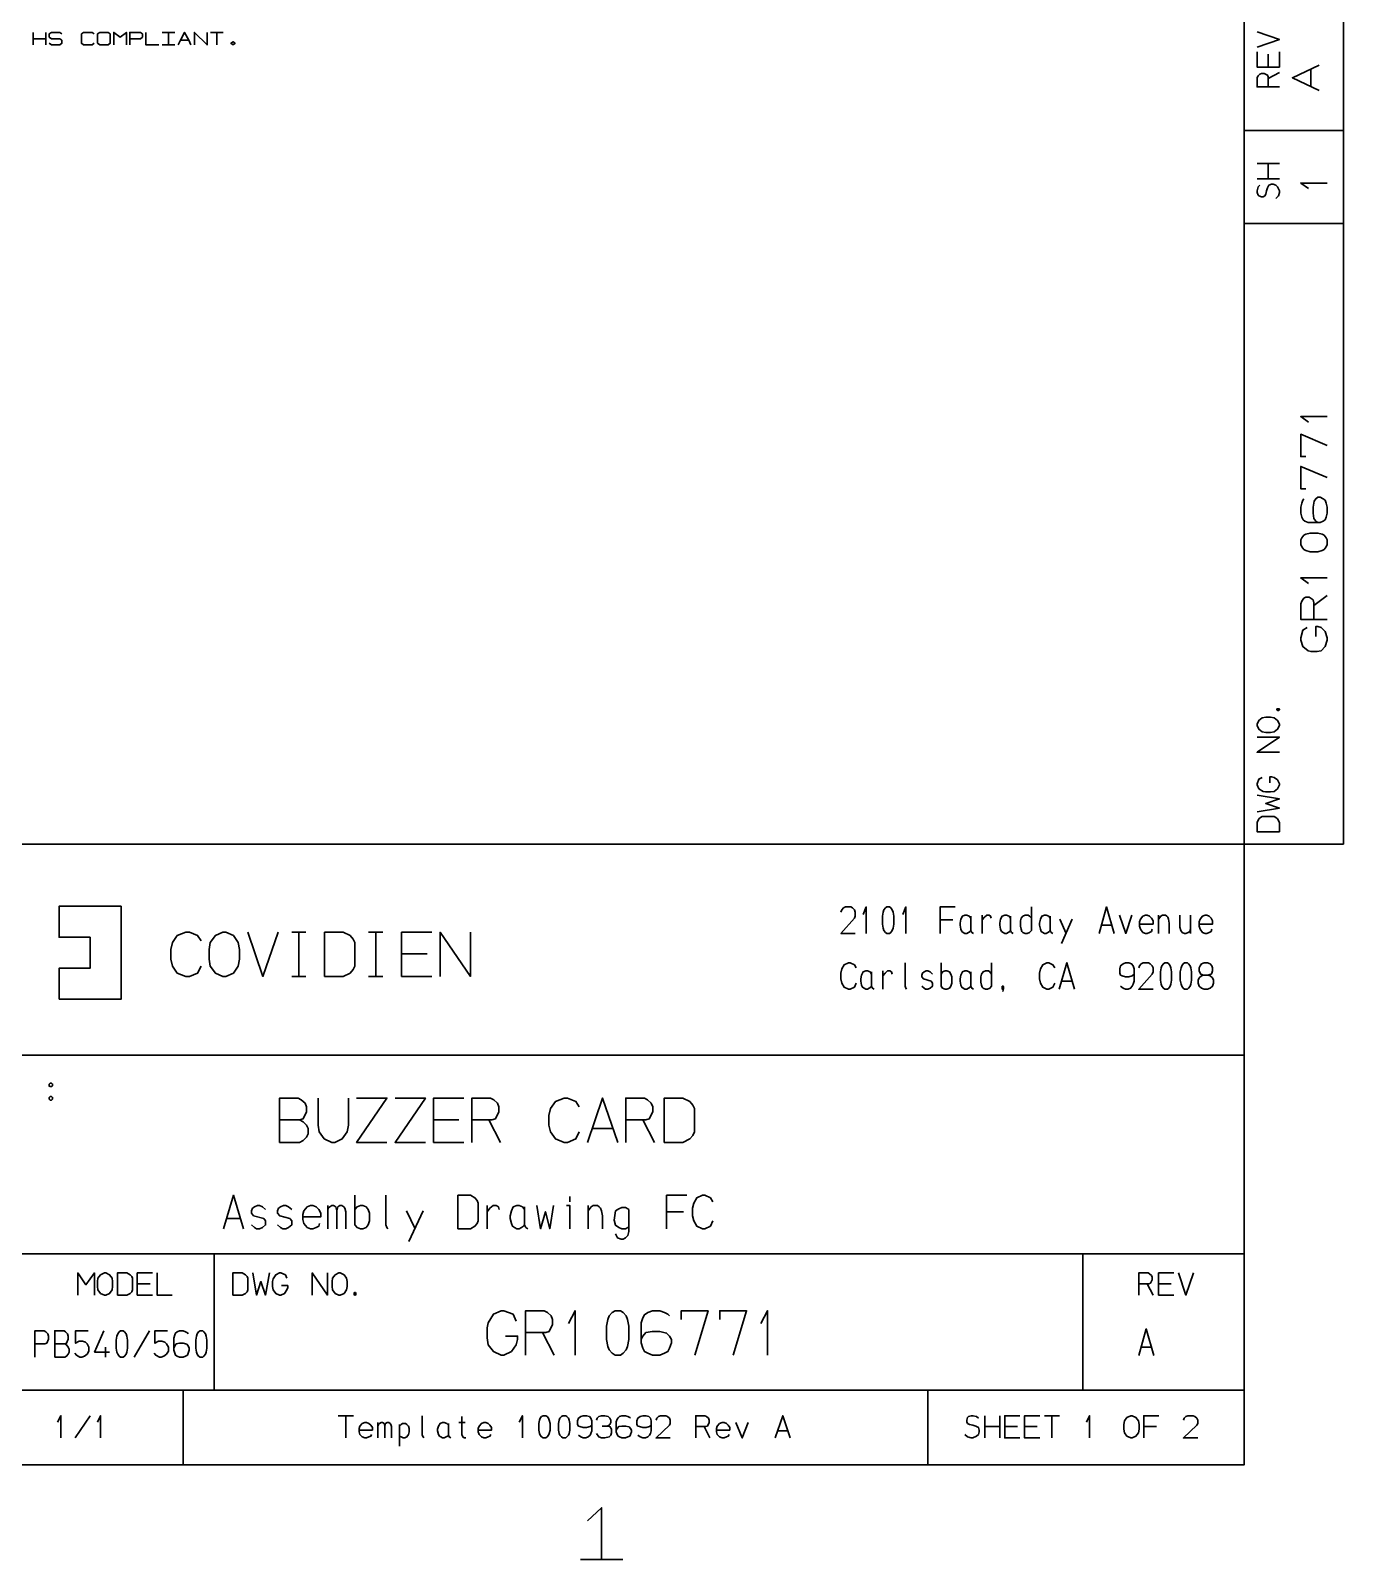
# Model space of a CAD drawing. Header units: millimetres. Extents: x 0 to 1189, y 35 to 806.
# Drawn here: x 893.5 to 1184.4, y 40.7 to 379.4 of the extents above; entities that cross this region are included whole.
import ezdxf

# ---------------------------------------------------------------- set-up
doc = ezdxf.new("R2010")
doc.units = ezdxf.units.MM
doc.layers.add('Pen 1', color=7, linetype='Continuous')

msp = doc.modelspace()

# ---------------------------------------------------------------- linework, layer by layer
at = {"layer": 'Pen 1', "color": 7, "lineweight": 30}
for p, q in [((894.03, 376.2), (894.03, 378.95)), ((894.03, 377.58), (896.85, 377.58)), ((896.85, 378.95), (896.85, 376.2)), ((922.62, 378.95), (925.45, 378.95)), ((922.62, 376.2), (925.45, 376.2)), ((924.03, 378.95), (924.03, 376.2)), ((928.55, 377.25), (926.67, 377.25)), ((933.35, 378.95), (936.17, 378.95)), ((934.78, 378.95), (934.78, 376.2)), ((1167.75, 371.3), (1167.75, 374.12)), ((1167.75, 368.77), (1170.25, 370.08)), ((1177.2, 366.95), (1177.2, 370.9)), ((1165.32, 349.92), (1170.25, 349.92)), ((1167.75, 346.55), (1167.75, 349.92)), ((1170.25, 346.55), (1165.32, 346.55)), ((1177.9, 252.02), (1180.88, 254.2)), ((1104.38, 183.4), (1104.38, 179.35)), ((1143.47, 183.4), (1143.47, 179.35)), ((1150.55, 183.4), (1150.55, 179.35)), ((951.35, 179.62), (954.47, 179.62)), ((952.95, 169.82), (952.95, 179.62)), ((968.4, 179.62), (971.53, 179.62)), ((970, 169.82), (970, 179.62)), ((1095.07, 182.32), (1097.9, 182.32)), ((1121.6, 182.48), (1123, 179.35)), ((1124.35, 182.48), (1121.97, 177.12)), ((1130.78, 181.18), (1133.15, 181.18)), ((975.7, 174.8), (981.35, 174.8)), ((951.35, 169.82), (954.47, 169.82)), ((968.4, 169.82), (971.53, 169.82)), ((1082.38, 171.02), (1082.38, 166.98)), ((1121.97, 168.8), (1124.35, 168.8)), ((865.42, 152.38), (1162.45, 152.38)), ((982.78, 138.02), (988.42, 138.02)), ((995.05, 138.02), (997.65, 133.05)), ((1017.88, 136.1), (1022.6, 136.1)), ((1029.15, 138.02), (1031.75, 133.05)), ((959.33, 119.03), (959.33, 113.9)), ((994.65, 119.03), (994.65, 113.9)), ((1013, 121.07), (1013, 119.9)), ((1017.08, 119.03), (1017.08, 113.9)), ((936.88, 116.22), (940.05, 116.22)), ((976.8, 117.88), (978.7, 113.9)), ((980.47, 117.88), (977.33, 111.1)), ((1034.43, 117.68), (1038.18, 117.68)), ((865.42, 108.38), (1162.45, 108.38)), ((934.17, 108.38), (934.17, 78.12)), ((1126.7, 108.38), (1126.7, 78.12)), ((917.12, 101.7), (919.95, 101.7)), ((1140.95, 101.7), (1142.25, 99.22)), ((1143.47, 101.7), (1146.3, 101.7)), ((916.45, 85.43), (919.8, 91.3)), ((1006.95, 90.9), (1009.55, 85.93)), ((910.05, 87.7), (910.05, 85.43)), ((1139.57, 87.68), (1141.95, 87.68)), ((865.42, 78.12), (1162.45, 78.12)), ((927.3, 78.12), (927.3, 61.62)), ((1092.32, 78.12), (1092.32, 61.62)), ((903.38, 67.57), (906.72, 72.5)), ((961.67, 72.5), (965.05, 72.5)), ((963.35, 67.57), (963.35, 72.5)), ((1104.97, 67.57), (1104.97, 72.5)), ((1108.32, 72.5), (1108.32, 67.57)), ((1118.18, 72.5), (1121.55, 72.5)), ((1119.85, 67.57), (1119.85, 72.5)), ((970.47, 70.95), (970.47, 67.57)), ((975.22, 70.57), (975.22, 65.75)), ((988.42, 70.95), (989.78, 70.95)), ((1042.78, 70.07), (1044.05, 67.57)), ((1059, 69.12), (1061.35, 69.12)), ((1104.97, 70.07), (1108.32, 70.07)), ((1109.38, 70.07), (1112.2, 70.07)), ((1113.78, 70.07), (1116.6, 70.07)), ((1140.18, 70.07), (1143, 70.07)), ((1015.33, 40.65), (1024.75, 40.65))]:
    msp.add_line(p, q, dxfattribs=at)
for points in [[(26.55, 776.72), (1162.45, 776.72), (1162.45, 61.62), (26.55, 61.62), (26.55, 776.72)], [(1162.45, 199.12), (1184.45, 199.12), (1184.45, 390.27), (1162.45, 390.27), (1162.45, 199.12)], [(897.6, 376.55), (898.08, 376.2), (899.95, 376.2), (900.42, 376.55), (900.42, 377.25), (899.95, 377.58), (898.08, 377.58), (897.6, 377.92), (897.6, 378.62), (898.08, 378.95), (899.95, 378.95), (900.42, 378.62)], [(907.58, 376.55), (907.1, 376.2), (905.22, 376.2), (904.75, 376.55), (904.75, 378.62), (905.22, 378.95), (907.1, 378.95), (907.58, 378.62)], [(908.33, 376.55), (908.8, 376.2), (910.67, 376.2), (911.15, 376.55), (911.15, 378.62), (910.67, 378.95), (908.8, 378.95), (908.33, 378.62), (908.33, 376.55)], [(911.9, 376.2), (911.9, 378.95), (913.3, 377.92), (914.72, 378.95), (914.72, 376.2)], [(915.47, 376.2), (915.47, 378.95), (917.83, 378.95), (918.3, 378.62), (918.3, 377.92), (917.83, 377.58), (915.47, 377.58)], [(919.05, 378.95), (919.05, 376.2), (921.88, 376.2)], [(926.2, 376.2), (926.67, 377.25), (927.6, 378.95), (928.55, 377.25), (929.03, 376.2)], [(929.78, 376.2), (929.78, 378.95), (932.6, 376.2), (932.6, 378.95)], [(938.35, 376.2), (937.88, 376.55), (938.35, 376.9), (938.8, 376.55), (938.35, 376.2)], [(1165.32, 375.7), (1170.25, 377.4), (1165.32, 379.08)], [(1165.32, 374.67), (1165.32, 371.3), (1170.25, 371.3), (1170.25, 374.67)], [(1170.25, 366.9), (1165.32, 366.9), (1165.32, 368.98), (1165.53, 369.33), (1165.9, 369.73), (1166.3, 369.9), (1166.88, 369.9), (1167.62, 369.5), (1167.75, 369.12), (1167.75, 366.9)], [(1179.05, 366.12), (1173.15, 368.92), (1179.05, 371.73)], [(1162.45, 357.27), (1184.45, 357.27), (1162.45, 357.27)], [(1176.68, 344.35), (1175, 345.58), (1180.88, 345.58)], [(1165.9, 345.12), (1165.53, 344.73), (1165.32, 343.9), (1165.32, 343.52), (1165.53, 342.92), (1165.72, 342.73), (1166.3, 342.52), (1166.68, 342.52), (1167.05, 342.73), (1167.25, 343.15), (1167.43, 343.9), (1167.62, 344.52), (1167.95, 345.12), (1168.53, 345.33), (1168.9, 345.33), (1169.47, 345.12), (1169.85, 344.73), (1170.25, 343.9), (1170.25, 343.52), (1170.05, 342.73), (1169.47, 342.15)], [(1162.45, 336.65), (1184.45, 336.65), (1162.45, 336.65)], [(1176.68, 292.65), (1175, 293.85), (1180.88, 293.85)], [(1176.12, 285), (1175, 285), (1175, 289.95), (1180.88, 287.48)], [(1176.12, 277.85), (1175, 277.85), (1175, 282.8), (1180.88, 280.33)], [(1175.68, 275.65), (1175.45, 275.33), (1175.22, 274.7), (1175, 273.8), (1175, 272.48), (1175.22, 271.58), (1175.53, 271), (1175.9, 270.7), (1176.6, 270.38), (1179.28, 270.38), (1179.95, 270.7), (1180.43, 271), (1180.65, 271.58), (1180.88, 272.48), (1180.88, 273.8), (1180.65, 274.7), (1180.43, 275.33), (1179.95, 275.65), (1179.28, 275.98), (1178.8, 275.98), (1178.35, 275.65), (1177.97, 275.08), (1177.75, 273.8), (1177.75, 272.48), (1177.9, 271.25), (1178.35, 270.7), (1178.8, 270.38)], [(1177.05, 263.92), (1178.8, 263.92), (1179.72, 264.17), (1180.18, 264.42), (1180.65, 265), (1180.88, 265.5), (1180.88, 266.52), (1180.65, 266.98), (1180.18, 267.55), (1179.72, 267.8), (1178.8, 268.05), (1177.05, 268.05), (1176.12, 267.8), (1175.68, 267.55), (1175.22, 266.98), (1175, 266.52), (1175, 265.5), (1175.22, 265), (1175.68, 264.42), (1176.12, 264.17), (1177.05, 263.92)], [(1176.68, 256.9), (1175, 258.1), (1180.88, 258.1)], [(1180.88, 248.93), (1175, 248.93), (1175, 252.35), (1175.22, 252.93), (1175.68, 253.62), (1176.12, 253.88), (1176.82, 253.88), (1177.75, 253.25), (1177.9, 252.6), (1177.9, 248.93)], [(1176.38, 247.12), (1175.45, 246.55), (1175, 244.82), (1175, 244.3), (1175.45, 242.9), (1176.6, 241.95), (1177.28, 241.77), (1178.57, 241.77), (1179.5, 241.95), (1180.43, 242.9), (1180.88, 244.3), (1180.88, 244.82), (1180.43, 246.23), (1179.5, 247.12), (1178.8, 247.38), (1178.35, 247.38), (1178.35, 245.15)], [(1165.32, 225.73), (1165.32, 225.43), (1165.72, 224.57), (1166.47, 224), (1167.25, 223.88), (1168.32, 223.88), (1169.1, 224), (1169.85, 224.57), (1170.25, 225.43), (1170.25, 225.73), (1169.85, 226.55), (1169.1, 227.1), (1168.32, 227.25), (1167.25, 227.25), (1166.47, 227.1), (1165.72, 226.55), (1165.32, 225.73)], [(1170.1, 229.12), (1170.25, 229.05), (1170.25, 228.85), (1170.1, 228.77), (1169.8, 228.77), (1169.68, 228.85), (1169.68, 229.05), (1169.8, 229.12), (1170.1, 229.12)], [(1170.25, 219.48), (1165.32, 219.48), (1170.25, 222.85), (1165.32, 222.85)], [(1166.47, 213.9), (1165.72, 213.55), (1165.32, 212.52), (1165.32, 212.23), (1165.72, 211.38), (1166.68, 210.8), (1167.25, 210.68), (1168.32, 210.68), (1169.1, 210.8), (1169.85, 211.38), (1170.25, 212.23), (1170.25, 212.52), (1169.85, 213.35), (1169.1, 213.9), (1168.53, 214.05), (1168.15, 214.05), (1168.15, 212.7)], [(1165.32, 206.27), (1170.25, 207.12), (1167.25, 208.12), (1170.25, 209.15), (1165.32, 210)], [(1170.25, 201.88), (1165.32, 201.88), (1165.32, 203.95), (1165.72, 204.7), (1166.1, 205.05), (1166.47, 205.25), (1169.1, 205.25), (1169.47, 205.05), (1169.85, 204.7), (1170.25, 203.95), (1170.25, 201.88)], [(1162.45, 199.12), (502.35, 199.12), (502.35, 61.62), (1162.45, 61.62), (1162.45, 199.12)], [(899.8, 164.75), (899.8, 171.62), (906.67, 171.62), (906.67, 178.5), (899.8, 178.5), (899.8, 185.38), (913.55, 185.38), (913.55, 164.75), (899.8, 164.75)], [(1073.07, 184.07), (1073.25, 184.55), (1073.65, 185), (1074.07, 185.23), (1075.25, 185.23), (1075.62, 185), (1076.05, 184.55), (1076.25, 184.07), (1076.25, 183.18), (1076.05, 182.7), (1073.07, 179.35), (1076.25, 179.35)], [(1077.97, 183.55), (1078.7, 185.23), (1078.7, 179.35)], [(1082.3, 183.18), (1082.3, 181.4), (1082.45, 180.5), (1082.6, 180.02), (1082.95, 179.57), (1083.25, 179.35), (1083.85, 179.35), (1084.12, 179.57), (1084.47, 180.02), (1084.62, 180.5), (1084.78, 181.4), (1084.78, 183.18), (1084.62, 184.07), (1084.47, 184.55), (1084.12, 185), (1083.85, 185.23), (1083.25, 185.23), (1082.95, 185), (1082.6, 184.55), (1082.45, 184.07), (1082.3, 183.18)], [(1086.78, 183.55), (1087.5, 185.23), (1087.5, 179.35)], [(1098.43, 185.23), (1095.07, 185.23), (1095.07, 179.35)], [(1101.88, 182.7), (1101.53, 183.18), (1100.97, 183.4), (1100.57, 183.4), (1100, 183.18), (1099.68, 182.48), (1099.47, 181.65), (1099.47, 181.18), (1099.68, 180.27), (1099.85, 179.8), (1100.2, 179.57), (1100.57, 179.35), (1100.97, 179.35), (1101.35, 179.57), (1101.7, 179.8), (1101.88, 180.02)], [(1101.88, 183.18), (1101.88, 180.02), (1102.07, 179.57), (1102.45, 179.35)], [(1104.38, 182.32), (1104.88, 182.93), (1105.4, 183.4), (1105.9, 183.4), (1106.25, 183.18), (1106.4, 182.7)], [(1110.68, 182.7), (1110.35, 183.18), (1109.78, 183.4), (1109.38, 183.4), (1108.8, 183.18), (1108.47, 182.48), (1108.28, 181.65), (1108.28, 181.18), (1108.47, 180.27), (1108.65, 179.8), (1109, 179.57), (1109.38, 179.35), (1109.78, 179.35), (1110.15, 179.57), (1110.5, 179.8), (1110.68, 180.02)], [(1110.68, 183.18), (1110.68, 180.02), (1110.88, 179.57), (1111.25, 179.35)], [(1115.28, 182.7), (1114.9, 183.18), (1114.55, 183.4), (1113.93, 183.4), (1113.4, 183.18), (1113.05, 182.7), (1112.88, 182.1), (1112.88, 180.95), (1113.05, 180.27), (1113.2, 179.8), (1113.4, 179.57), (1113.93, 179.35), (1114.35, 179.35), (1114.9, 179.57), (1115.28, 180.02), (1115.28, 185.23)], [(1119.47, 182.7), (1119.15, 183.18), (1118.57, 183.4), (1118.18, 183.4), (1117.6, 183.18), (1117.28, 182.48), (1117.07, 181.65), (1117.07, 181.18), (1117.28, 180.27), (1117.45, 179.8), (1117.8, 179.57), (1118.18, 179.35), (1118.57, 179.35), (1118.95, 179.57), (1119.3, 179.8), (1119.47, 180.02)], [(1119.47, 183.18), (1119.47, 180.02), (1119.68, 179.57), (1120.05, 179.35)], [(1130.28, 179.35), (1131.95, 185.23), (1133.65, 179.35)], [(1134.8, 183.4), (1136.2, 179.35), (1137.55, 183.4)], [(1139.28, 181.4), (1142.25, 181.4), (1142.25, 182.1), (1141.9, 182.7), (1141.47, 183.18), (1140.95, 183.4), (1140.57, 183.4), (1140, 183.18), (1139.45, 182.48), (1139.28, 181.88), (1139.28, 180.95), (1139.45, 180.27), (1140, 179.57), (1140.57, 179.35), (1140.95, 179.35), (1141.47, 179.57), (1141.9, 179.8), (1142.05, 180.27)], [(1143.47, 182.48), (1143.97, 183.18), (1144.32, 183.4), (1145, 183.4), (1145.32, 183.18), (1145.5, 182.93), (1145.65, 182.48), (1145.85, 181.65), (1145.85, 179.35)], [(1148.22, 183.4), (1148.22, 180.73), (1148.38, 180.02), (1148.72, 179.57), (1149.22, 179.35), (1149.55, 179.35), (1150.05, 179.57), (1150.4, 179.8), (1150.55, 180.27)], [(1152.47, 181.4), (1155.45, 181.4), (1155.45, 182.1), (1155.1, 182.7), (1154.7, 183.18), (1154.15, 183.4), (1153.78, 183.4), (1153.2, 183.18), (1152.68, 182.48), (1152.47, 181.88), (1152.47, 180.95), (1152.68, 180.27), (1153.2, 179.57), (1153.78, 179.35), (1154.15, 179.35), (1154.7, 179.57), (1155.1, 179.8), (1155.25, 180.27)], [(931.28, 177.73), (930.5, 178.85), (928.67, 179.62), (927.9, 179.62), (926, 178.85), (924.92, 177.32), (924.55, 175.8), (924.55, 173.65), (924.92, 172.12), (926, 170.57), (927.9, 169.82), (928.67, 169.82), (930.5, 170.57), (931.28, 172.12)], [(936.75, 179.62), (936.12, 179.62), (934.45, 178.85), (933.3, 177.32), (933.08, 175.8), (933.08, 173.65), (933.3, 172.12), (934.45, 170.57), (936.12, 169.82), (936.75, 169.82), (938.42, 170.57), (939.5, 172.12), (939.8, 173.65), (939.8, 175.8), (939.5, 177.32), (938.42, 178.85), (936.75, 179.62)], [(941.6, 179.62), (944.97, 169.82), (948.33, 179.62)], [(958.65, 169.82), (958.65, 179.62), (962.78, 179.62), (964.3, 178.85), (965, 178.1), (965.38, 177.32), (965.38, 172.12), (965, 171.35), (964.3, 170.57), (962.78, 169.82), (958.65, 169.82)], [(982.42, 179.62), (975.7, 179.62), (975.7, 169.82), (982.42, 169.82)], [(984.22, 169.82), (984.22, 179.62), (990.95, 169.82), (990.95, 179.62)], [(1076.43, 171.7), (1076.05, 172.4), (1075.12, 172.85), (1074.75, 172.85), (1073.8, 172.4), (1073.25, 171.48), (1073.07, 170.55), (1073.07, 169.25), (1073.25, 168.35), (1073.8, 167.43), (1074.75, 166.98), (1075.12, 166.98), (1076.05, 167.43), (1076.43, 168.35)], [(1087.28, 172.85), (1087.28, 167.65), (1087.45, 167.2), (1087.6, 166.98)], [(1095.28, 172.85), (1095.28, 167.65), (1095.6, 167.2), (1096.18, 166.98), (1096.57, 166.98), (1097.12, 167.2), (1097.47, 167.65), (1097.68, 168.35), (1097.68, 169.73), (1097.47, 170.32), (1097.12, 170.8), (1096.57, 171.02), (1096.18, 171.02), (1095.6, 170.8), (1095.28, 170.32)], [(1106.47, 170.32), (1106.1, 170.8), (1105.75, 171.02), (1105.12, 171.02), (1104.6, 170.8), (1104.25, 170.32), (1104.07, 169.73), (1104.07, 168.57), (1104.25, 167.88), (1104.4, 167.43), (1104.6, 167.2), (1105.12, 166.98), (1105.55, 166.98), (1106.1, 167.2), (1106.47, 167.65), (1106.47, 172.85)], [(1120.45, 171.7), (1120.05, 172.4), (1119.15, 172.85), (1118.75, 172.85), (1117.8, 172.4), (1117.28, 171.48), (1117.07, 170.55), (1117.07, 169.25), (1117.28, 168.35), (1117.8, 167.43), (1118.75, 166.98), (1119.15, 166.98), (1120.05, 167.43), (1120.45, 168.35)], [(1121.47, 166.98), (1123.15, 172.85), (1124.85, 166.98)], [(1138.05, 170.32), (1137.65, 169.95), (1136.9, 169.73), (1136.18, 169.73), (1135.4, 169.95), (1135.05, 170.1), (1134.88, 170.55), (1134.88, 171.48), (1135.05, 172.18), (1135.6, 172.62), (1136.18, 172.85), (1136.9, 172.85), (1137.5, 172.62), (1137.85, 172.18), (1138.05, 171.48), (1138.05, 168.8), (1137.85, 168.12), (1137.65, 167.65), (1137.28, 167.2), (1136.75, 166.98), (1136.18, 166.98), (1135.6, 167.2), (1135.05, 167.65)], [(1139.07, 171.7), (1139.28, 172.18), (1139.65, 172.62), (1140.07, 172.85), (1141.25, 172.85), (1141.65, 172.62), (1142.05, 172.18), (1142.25, 171.7), (1142.25, 170.8), (1142.05, 170.32), (1139.07, 166.98), (1142.25, 166.98)], [(1143.9, 170.8), (1143.9, 169.02), (1144.05, 168.12), (1144.2, 167.65), (1144.55, 167.2), (1144.85, 166.98), (1145.47, 166.98), (1145.72, 167.2), (1146.07, 167.65), (1146.22, 168.12), (1146.38, 169.02), (1146.38, 170.8), (1146.22, 171.7), (1146.07, 172.18), (1145.72, 172.62), (1145.47, 172.85), (1144.85, 172.85), (1144.55, 172.62), (1144.2, 172.18), (1144.05, 171.7), (1143.9, 170.8)], [(1148.3, 170.8), (1148.3, 169.02), (1148.45, 168.12), (1148.6, 167.65), (1148.95, 167.2), (1149.25, 166.98), (1149.88, 166.98), (1150.12, 167.2), (1150.47, 167.65), (1150.62, 168.12), (1150.78, 169.02), (1150.78, 170.8), (1150.62, 171.7), (1150.47, 172.18), (1150.12, 172.62), (1149.88, 172.85), (1149.25, 172.85), (1148.95, 172.62), (1148.6, 172.18), (1148.45, 171.7), (1148.3, 170.8)], [(1154.35, 170.1), (1155.1, 170.32), (1155.25, 170.55), (1155.45, 171.02), (1155.45, 171.7), (1155.25, 172.18), (1154.88, 172.62), (1154.35, 172.85), (1153.55, 172.85), (1153, 172.62), (1152.68, 172.18), (1152.47, 171.7), (1152.47, 171.02), (1152.68, 170.55), (1152.82, 170.32), (1153.4, 170.1), (1154.5, 170.1), (1154.88, 169.95), (1155.45, 169.5), (1155.65, 169.02), (1155.65, 168.35), (1155.45, 167.65), (1154.88, 167.2), (1154.35, 166.98), (1153.55, 166.98), (1153, 167.2), (1152.47, 167.65), (1152.28, 168.35), (1152.28, 169.02), (1152.47, 169.5), (1153, 169.95), (1153.4, 170.1)], [(1079.88, 170.32), (1079.53, 170.8), (1078.95, 171.02), (1078.57, 171.02), (1078, 170.8), (1077.65, 170.1), (1077.47, 169.25), (1077.47, 168.8), (1077.65, 167.88), (1077.85, 167.43), (1078.2, 167.2), (1078.57, 166.98), (1078.95, 166.98), (1079.35, 167.2), (1079.68, 167.43), (1079.88, 167.65)], [(1079.88, 170.8), (1079.88, 167.65), (1080.07, 167.2), (1080.45, 166.98)], [(1082.38, 169.95), (1082.88, 170.55), (1083.4, 171.02), (1083.9, 171.02), (1084.25, 170.8), (1084.4, 170.32)], [(1093.35, 170.32), (1092.85, 170.8), (1092.35, 171.02), (1092, 171.02), (1091.53, 170.8), (1091.18, 170.55), (1091.03, 170.1), (1091.03, 169.73), (1091.35, 169.25), (1093.05, 168.8), (1093.35, 168.35), (1093.35, 167.65), (1092.85, 167.2), (1092.35, 166.98), (1091.85, 166.98), (1091.53, 167.2), (1091.03, 167.65)], [(1101.88, 170.32), (1101.53, 170.8), (1100.97, 171.02), (1100.57, 171.02), (1100, 170.8), (1099.68, 170.1), (1099.47, 169.25), (1099.47, 168.8), (1099.68, 167.88), (1099.85, 167.43), (1100.2, 167.2), (1100.57, 166.98), (1100.97, 166.98), (1101.35, 167.2), (1101.7, 167.43), (1101.88, 167.65)], [(1101.88, 170.8), (1101.88, 167.65), (1102.07, 167.2), (1102.45, 166.98)], [(1109.12, 167.12), (1109.05, 166.98), (1108.85, 166.98), (1108.78, 167.12), (1108.78, 167.5), (1108.85, 167.65), (1109.05, 167.65), (1109.12, 167.5), (1109.12, 167.12), (1109.05, 166.75), (1108.97, 166.5)], [(898.15, 146.18), (897.83, 146.18), (897.62, 145.98), (897.62, 145.48), (897.83, 145.4), (898.15, 145.4), (898.35, 145.6), (898.35, 145.98), (898.15, 146.18)], [(898.35, 142.6), (898.15, 142.43), (897.83, 142.43), (897.62, 142.6), (897.62, 143), (897.83, 143.18), (898.15, 143.18), (898.35, 143), (898.35, 142.6)], [(948.67, 133.05), (948.67, 142.85), (952.8, 142.85), (953.47, 142.48), (954.33, 141.7), (954.62, 140.95), (954.62, 139.8), (953.88, 138.27), (953.1, 138.02), (948.67, 138.02)], [(957.2, 142.85), (957.2, 136.88), (957.42, 135.35), (958.58, 133.82), (960.25, 133.05), (960.88, 133.05), (962.55, 133.82), (963.62, 135.35), (963.92, 136.88), (963.92, 142.85)], [(965.72, 142.85), (972.45, 142.85), (965.72, 133.05), (972.45, 133.05)], [(974.25, 142.85), (980.97, 142.85), (974.25, 133.05), (980.97, 133.05)], [(989.5, 142.85), (982.78, 142.85), (982.78, 133.05), (989.5, 133.05)], [(991.3, 133.05), (991.3, 142.85), (995.42, 142.85), (996.12, 142.48), (996.95, 141.7), (997.25, 140.95), (997.25, 139.8), (996.5, 138.27), (995.72, 138.02), (991.3, 138.02)], [(1015.08, 140.95), (1014.33, 142.1), (1012.47, 142.85), (1011.72, 142.85), (1009.8, 142.1), (1008.72, 140.55), (1008.35, 139.02), (1008.35, 136.88), (1008.72, 135.35), (1009.8, 133.82), (1011.72, 133.05), (1012.47, 133.05), (1014.33, 133.82), (1015.08, 135.35)], [(1016.88, 133.05), (1020.25, 142.85), (1023.6, 133.05)], [(1025.4, 133.05), (1025.4, 142.85), (1029.53, 142.85), (1030.22, 142.48), (1031.05, 141.7), (1031.38, 140.95), (1031.38, 139.8), (1030.6, 138.27), (1029.82, 138.02), (1025.4, 138.02)], [(1033.93, 133.05), (1033.93, 142.85), (1038.05, 142.85), (1039.57, 142.1), (1040.28, 141.32), (1040.65, 140.55), (1040.65, 135.35), (1040.28, 134.57), (1039.57, 133.82), (1038.05, 133.05), (1033.93, 133.05)], [(953.1, 138.02), (953.88, 137.62), (954.62, 136.88), (955, 136.1), (955, 134.95), (954.62, 134.2), (953.88, 133.43), (953.1, 133.05), (948.67, 133.05)], [(936.22, 113.9), (938.47, 121.35), (940.7, 113.9)], [(945.58, 118.15), (944.9, 118.75), (944.25, 119.03), (943.78, 119.03), (943.12, 118.75), (942.65, 118.45), (942.45, 117.88), (942.45, 117.38), (942.92, 116.8), (945.15, 116.22), (945.58, 115.65), (945.58, 114.78), (944.9, 114.2), (944.25, 113.9), (943.58, 113.9), (943.12, 114.2), (942.45, 114.78)], [(951.35, 118.15), (950.67, 118.75), (950.03, 119.03), (949.55, 119.03), (948.9, 118.75), (948.45, 118.45), (948.22, 117.88), (948.22, 117.38), (948.7, 116.8), (950.92, 116.22), (951.35, 115.65), (951.35, 114.78), (950.67, 114.2), (950.03, 113.9), (949.35, 113.9), (948.9, 114.2), (948.22, 114.78)], [(953.8, 116.53), (957.78, 116.53), (957.78, 117.38), (957.33, 118.15), (956.75, 118.75), (956.05, 119.03), (955.55, 119.03), (954.78, 118.75), (954.05, 117.88), (953.8, 117.1), (953.8, 115.93), (954.05, 115.07), (954.78, 114.2), (955.55, 113.9), (956.05, 113.9), (956.75, 114.2), (957.33, 114.47), (957.53, 115.07)], [(959.33, 117.88), (959.47, 118.45), (959.78, 118.75), (960.25, 119.03), (960.65, 119.03), (961.1, 118.75), (961.38, 117.88), (961.38, 113.9)], [(961.38, 117.88), (961.58, 118.75), (962.03, 119.03), (962.47, 119.03), (962.9, 118.75), (963.15, 118.45), (963.35, 117.68), (963.35, 113.9)], [(965.35, 121.35), (965.35, 114.78), (965.83, 114.2), (966.58, 113.9), (967.1, 113.9), (967.85, 114.2), (968.3, 114.78), (968.58, 115.65), (968.58, 117.38), (968.3, 118.15), (967.85, 118.75), (967.1, 119.03), (966.58, 119.03), (965.83, 118.75), (965.35, 118.15)], [(972.2, 121.35), (972.2, 114.78), (972.45, 114.2), (972.65, 113.9)], [(988.2, 113.9), (988.2, 121.35), (990.95, 121.35), (991.97, 120.78), (992.42, 120.2), (992.7, 119.6), (992.7, 115.65), (992.42, 115.07), (991.97, 114.47), (990.95, 113.9), (988.2, 113.9)], [(994.65, 117.68), (995.3, 118.45), (996.03, 119.03), (996.67, 119.03), (997.15, 118.75), (997.35, 118.15)], [(1002.97, 118.15), (1002.5, 118.75), (1001.75, 119.03), (1001.22, 119.03), (1000.47, 118.75), (1000.03, 117.88), (999.75, 116.8), (999.75, 116.22), (1000.03, 115.07), (1000.28, 114.47), (1000.72, 114.2), (1001.22, 113.9), (1001.75, 113.9), (1002.25, 114.2), (1002.72, 114.47), (1002.97, 114.78)], [(1002.97, 118.75), (1002.97, 114.78), (1003.22, 114.2), (1003.72, 113.9)], [(1005.67, 119.03), (1006.5, 113.9), (1007.58, 117.68), (1008.55, 113.9), (1009.4, 119.03)], [(1012.28, 119.03), (1013, 119.03), (1013, 113.9)], [(1017.08, 117.88), (1017.75, 118.75), (1018.2, 119.03), (1019.12, 119.03), (1019.53, 118.75), (1019.78, 118.45), (1020, 117.88), (1020.25, 116.8), (1020.25, 113.9)], [(1023.12, 112.75), (1023.58, 111.88), (1024.35, 111.57), (1024.85, 111.57), (1025.35, 111.88), (1025.82, 112.45), (1026.07, 113.32), (1026.07, 118.15), (1025.82, 118.35), (1025.35, 118.65), (1024.55, 118.65), (1023.83, 118.35), (1023.12, 117.88), (1022.85, 115.85), (1023.12, 114.68), (1023.83, 114.2), (1024.55, 113.9), (1025.35, 113.9), (1025.82, 114.2), (1026.07, 114.38)], [(1038.9, 121.35), (1034.43, 121.35), (1034.43, 113.9)], [(1044.68, 119.9), (1044.15, 120.78), (1042.95, 121.35), (1042.43, 121.35), (1041.15, 120.78), (1040.45, 119.6), (1040.2, 118.45), (1040.2, 116.8), (1040.45, 115.65), (1041.15, 114.47), (1042.43, 113.9), (1042.95, 113.9), (1044.15, 114.47), (1044.68, 115.65)], [(903.92, 99.22), (903.92, 104.12), (905.75, 101.5), (907.62, 104.12), (907.62, 99.22)], [(910.15, 104.12), (909.85, 104.12), (909, 103.72), (908.42, 102.97), (908.33, 102.2), (908.33, 101.12), (908.42, 100.35), (909, 99.6), (909.85, 99.22), (910.15, 99.22), (911, 99.6), (911.53, 100.35), (911.67, 101.12), (911.67, 102.2), (911.53, 102.97), (911, 103.72), (910.15, 104.12)], [(912.72, 99.22), (912.72, 104.12), (914.78, 104.12), (915.55, 103.72), (915.9, 103.35), (916.08, 102.97), (916.08, 100.35), (915.9, 99.97), (915.55, 99.6), (914.78, 99.22), (912.72, 99.22)], [(920.47, 104.12), (917.12, 104.12), (917.12, 99.22), (920.47, 99.22)], [(921.53, 104.12), (921.53, 99.22), (924.88, 99.22)], [(938.3, 99.22), (938.3, 104.12), (940.38, 104.12), (941.12, 103.72), (941.47, 103.35), (941.65, 102.97), (941.65, 100.35), (941.47, 99.97), (941.12, 99.6), (940.38, 99.22), (938.3, 99.22)], [(942.7, 104.12), (943.55, 99.22), (944.53, 102.2), (945.58, 99.22), (946.4, 104.12)], [(950.3, 102.97), (949.97, 103.72), (948.92, 104.12), (948.62, 104.12), (947.8, 103.72), (947.22, 102.78), (947.1, 102.2), (947.1, 101.12), (947.22, 100.35), (947.8, 99.6), (948.62, 99.22), (948.92, 99.22), (949.78, 99.6), (950.3, 100.35), (950.47, 100.93), (950.47, 101.32), (949.12, 101.32)], [(955.9, 99.22), (955.9, 104.12), (959.28, 99.22), (959.28, 104.12)], [(962.12, 104.12), (961.83, 104.12), (961, 103.72), (960.42, 102.97), (960.3, 102.2), (960.3, 101.12), (960.42, 100.35), (961, 99.6), (961.83, 99.22), (962.12, 99.22), (962.97, 99.6), (963.53, 100.35), (963.67, 101.12), (963.67, 102.2), (963.53, 102.97), (962.97, 103.72), (962.12, 104.12)], [(1139.07, 99.22), (1139.07, 104.12), (1141.15, 104.12), (1141.47, 103.93), (1141.9, 103.55), (1142.05, 103.15), (1142.05, 102.6), (1141.68, 101.82), (1141.3, 101.7), (1139.07, 101.7)], [(1146.85, 104.12), (1143.47, 104.12), (1143.47, 99.22), (1146.85, 99.22)], [(1147.88, 104.12), (1149.55, 99.22), (1151.25, 104.12)], [(965.55, 99.35), (965.47, 99.22), (965.28, 99.22), (965.2, 99.35), (965.2, 99.65), (965.28, 99.8), (965.47, 99.8), (965.55, 99.65), (965.55, 99.35)], [(1001.1, 93.45), (1000.42, 94.97), (998.35, 95.75), (997.75, 95.75), (996.05, 94.97), (994.92, 93.07), (994.67, 91.93), (994.67, 89.75), (994.92, 88.22), (996.05, 86.7), (997.75, 85.93), (998.35, 85.93), (1000.03, 86.7), (1001.1, 88.22), (1001.4, 89.38), (1001.4, 90.12), (998.72, 90.12)], [(1003.2, 85.93), (1003.2, 95.75), (1007.33, 95.75), (1008.03, 95.35), (1008.88, 94.6), (1009.17, 93.82), (1009.17, 92.68), (1008.4, 91.15), (1007.65, 90.9), (1003.2, 90.9)], [(1012.72, 92.95), (1014.17, 95.75), (1014.17, 85.93)], [(1021.1, 92.3), (1021.1, 89.38), (1021.4, 87.85), (1021.72, 87.07), (1022.4, 86.32), (1023.03, 85.93), (1024.22, 85.93), (1024.78, 86.32), (1025.45, 87.07), (1025.78, 87.85), (1026.07, 89.38), (1026.07, 92.3), (1025.78, 93.82), (1025.45, 94.6), (1024.78, 95.35), (1024.22, 95.75), (1023.03, 95.75), (1022.4, 95.35), (1021.72, 94.6), (1021.4, 93.82), (1021.1, 92.3)], [(1035.12, 94.6), (1034.75, 94.97), (1033.97, 95.35), (1032.93, 95.75), (1031.3, 95.75), (1030.25, 95.35), (1029.55, 94.85), (1029.18, 94.2), (1028.8, 93.07), (1028.8, 88.6), (1029.18, 87.45), (1029.55, 86.7), (1030.25, 86.32), (1031.3, 85.93), (1032.93, 85.93), (1033.97, 86.32), (1034.75, 86.7), (1035.12, 87.45), (1035.5, 88.6), (1035.5, 89.38), (1035.12, 90.12), (1034.45, 90.78), (1032.93, 91.15), (1031.3, 91.15), (1029.85, 90.9), (1029.18, 90.12), (1028.8, 89.38)], [(1037.7, 93.82), (1037.7, 95.75), (1043.65, 95.75), (1040.68, 85.93)], [(1046.22, 93.82), (1046.22, 95.75), (1052.18, 95.75), (1049.2, 85.93)], [(1055.35, 92.95), (1056.82, 95.75), (1056.82, 85.93)], [(1139.07, 85.82), (1140.75, 91.72), (1142.45, 85.82)], [(894.45, 85.43), (894.45, 91.3), (896.5, 91.3), (896.85, 91.07), (897.28, 90.62), (897.42, 90.15), (897.42, 89.47), (897.05, 88.55), (896.65, 88.4), (894.45, 88.4)], [(898.85, 85.43), (898.85, 91.3), (900.9, 91.3), (901.25, 91.07), (901.67, 90.62), (901.83, 90.15), (901.83, 89.47), (901.45, 88.55), (901.05, 88.4), (898.85, 88.4)], [(901.05, 88.4), (901.45, 88.18), (901.83, 87.7), (902.03, 87.25), (902.03, 86.57), (901.83, 86.1), (901.45, 85.65), (901.05, 85.43), (898.85, 85.43)], [(906.22, 91.3), (903.45, 91.3), (903.45, 88.55), (904.25, 89), (905, 89), (905.62, 88.78), (906, 88.4), (906.42, 87.7), (906.42, 86.8), (906, 86.1), (905.42, 85.65), (904.83, 85.43), (904.42, 85.43), (903.62, 85.88), (903.25, 86.32)], [(909.7, 91.3), (907.65, 86.57), (911, 86.57)], [(912.47, 89.25), (912.47, 87.47), (912.62, 86.57), (912.78, 86.1), (913.12, 85.65), (913.42, 85.43), (914.03, 85.43), (914.3, 85.65), (914.65, 86.1), (914.8, 86.57), (914.95, 87.47), (914.95, 89.25), (914.8, 90.15), (914.65, 90.62), (914.3, 91.07), (914.03, 91.3), (913.42, 91.3), (913.12, 91.07), (912.78, 90.62), (912.62, 90.15), (912.47, 89.25)], [(923.83, 91.3), (921.05, 91.3), (921.05, 88.55), (921.85, 89), (922.6, 89), (923.22, 88.78), (923.6, 88.4), (924.03, 87.7), (924.03, 86.8), (923.6, 86.1), (923.03, 85.65), (922.42, 85.43), (922.03, 85.43), (921.22, 85.88), (920.85, 86.32)], [(928.42, 90.62), (928.22, 90.85), (927.85, 91.07), (927.33, 91.3), (926.5, 91.3), (925.97, 91.07), (925.62, 90.78), (925.45, 90.38), (925.25, 89.7), (925.25, 87.03), (925.45, 86.32), (925.62, 85.88), (925.97, 85.65), (926.5, 85.43), (927.33, 85.43), (927.85, 85.65), (928.22, 85.88), (928.42, 86.32), (928.6, 87.03), (928.6, 87.47), (928.42, 87.95), (928.08, 88.32), (927.33, 88.55), (926.5, 88.55), (925.78, 88.4), (925.45, 87.95), (925.25, 87.47)], [(930.08, 89.25), (930.08, 87.47), (930.22, 86.57), (930.38, 86.1), (930.72, 85.65), (931.03, 85.43), (931.62, 85.43), (931.9, 85.65), (932.25, 86.1), (932.4, 86.57), (932.55, 87.47), (932.55, 89.25), (932.4, 90.15), (932.25, 90.62), (931.9, 91.07), (931.62, 91.3), (931.03, 91.3), (930.72, 91.07), (930.38, 90.62), (930.22, 90.15), (930.08, 89.25)], [(899.47, 71.07), (900.2, 72.5), (900.2, 67.57)], [(908.28, 71.07), (909, 72.5), (909, 67.57)], [(980.28, 72.5), (980.28, 68.15), (980.47, 67.78), (980.62, 67.57)], [(989.08, 72.3), (989.08, 68.35), (989.28, 67.78), (989.6, 67.57), (989.92, 67.57)], [(1001.78, 71.07), (1002.5, 72.5), (1002.5, 67.57)], [(1006.1, 70.78), (1006.1, 69.3), (1006.25, 68.55), (1006.4, 68.15), (1006.75, 67.78), (1007.05, 67.57), (1007.67, 67.57), (1007.95, 67.78), (1008.28, 68.15), (1008.42, 68.55), (1008.6, 69.3), (1008.6, 70.78), (1008.42, 71.53), (1008.28, 71.93), (1007.95, 72.3), (1007.67, 72.5), (1007.05, 72.5), (1006.75, 72.3), (1006.4, 71.93), (1006.25, 71.53), (1006.1, 70.78)], [(1010.5, 70.78), (1010.5, 69.3), (1010.65, 68.55), (1010.8, 68.15), (1011.15, 67.78), (1011.45, 67.57), (1012.08, 67.57), (1012.35, 67.78), (1012.67, 68.15), (1012.83, 68.55), (1013, 69.3), (1013, 70.78), (1012.83, 71.53), (1012.67, 71.93), (1012.35, 72.3), (1012.08, 72.5), (1011.45, 72.5), (1011.15, 72.3), (1010.8, 71.93), (1010.65, 71.53), (1010.5, 70.78)], [(1017.85, 70.38), (1017.47, 70.07), (1016.7, 69.88), (1015.97, 69.88), (1015.22, 70.07), (1014.88, 70.2), (1014.67, 70.57), (1014.67, 71.35), (1014.88, 71.93), (1015.4, 72.3), (1015.97, 72.5), (1016.7, 72.5), (1017.33, 72.3), (1017.65, 71.93), (1017.85, 71.35), (1017.85, 69.12), (1017.65, 68.55), (1017.47, 68.15), (1017.08, 67.78), (1016.55, 67.57), (1015.97, 67.57), (1015.4, 67.78), (1014.88, 68.15)], [(1018.88, 71.53), (1019.08, 71.93), (1019.42, 72.3), (1020, 72.5), (1020.75, 72.5), (1021.47, 72.3), (1021.88, 71.93), (1022.05, 71.53), (1022.05, 70.95), (1021.88, 70.57), (1021.72, 70.38), (1021.3, 70.2), (1020.15, 70.2)], [(1026.45, 71.93), (1026.28, 72.1), (1025.88, 72.3), (1025.35, 72.5), (1024.55, 72.5), (1024.03, 72.3), (1023.67, 72.05), (1023.47, 71.72), (1023.3, 71.15), (1023.3, 68.93), (1023.47, 68.35), (1023.67, 67.97), (1024.03, 67.78), (1024.55, 67.57), (1025.35, 67.57), (1025.88, 67.78), (1026.28, 67.97), (1026.45, 68.35), (1026.65, 68.93), (1026.65, 69.3), (1026.45, 69.68), (1026.12, 70), (1025.35, 70.2), (1024.55, 70.2), (1023.83, 70.07), (1023.47, 69.68), (1023.3, 69.3)], [(1031.05, 70.38), (1030.68, 70.07), (1029.9, 69.88), (1029.18, 69.88), (1028.43, 70.07), (1028.07, 70.2), (1027.88, 70.57), (1027.88, 71.35), (1028.07, 71.93), (1028.6, 72.3), (1029.18, 72.5), (1029.9, 72.5), (1030.53, 72.3), (1030.85, 71.93), (1031.05, 71.35), (1031.05, 69.12), (1030.85, 68.55), (1030.68, 68.15), (1030.28, 67.78), (1029.75, 67.57), (1029.18, 67.57), (1028.6, 67.78), (1028.07, 68.15)], [(1032.1, 71.53), (1032.28, 71.93), (1032.65, 72.3), (1033.07, 72.5), (1034.28, 72.5), (1034.65, 72.3), (1035.07, 71.93), (1035.25, 71.53), (1035.25, 70.78), (1035.07, 70.38), (1032.1, 67.57), (1035.25, 67.57)], [(1040.9, 67.57), (1040.9, 72.5), (1042.95, 72.5), (1043.3, 72.3), (1043.72, 71.93), (1043.88, 71.53), (1043.88, 70.95), (1043.5, 70.2), (1043.1, 70.07), (1040.9, 70.07)], [(1058.5, 67.57), (1060.18, 72.5), (1061.85, 67.57)], [(1103.55, 71.93), (1103.12, 72.3), (1102.32, 72.5), (1101.95, 72.5), (1101.35, 72.3), (1101.15, 72.1), (1100.95, 71.53), (1100.95, 71.15), (1101.15, 70.78), (1101.57, 70.57), (1102.32, 70.38), (1102.95, 70.2), (1103.55, 69.88), (1103.75, 69.3), (1103.75, 68.93), (1103.55, 68.35), (1103.12, 67.97), (1102.32, 67.57), (1101.95, 67.57), (1101.15, 67.78), (1100.57, 68.35)], [(1112.72, 72.5), (1109.38, 72.5), (1109.38, 67.57), (1112.72, 67.57)], [(1117.15, 72.5), (1113.78, 72.5), (1113.78, 67.57), (1117.15, 67.57)], [(1127.47, 71.07), (1128.2, 72.5), (1128.2, 67.57)], [(1137.62, 72.5), (1137.3, 72.5), (1136.47, 72.1), (1135.9, 71.35), (1135.78, 70.57), (1135.78, 69.5), (1135.9, 68.72), (1136.47, 67.97), (1137.3, 67.57), (1137.62, 67.57), (1138.45, 67.97), (1139, 68.72), (1139.15, 69.5), (1139.15, 70.57), (1139, 71.35), (1138.45, 72.1), (1137.62, 72.5)], [(1143.55, 72.5), (1140.18, 72.5), (1140.18, 67.57)], [(1148.97, 71.53), (1149.18, 71.93), (1149.55, 72.3), (1149.97, 72.5), (1151.15, 72.5), (1151.55, 72.3), (1151.95, 71.93), (1152.15, 71.53), (1152.15, 70.78), (1151.95, 70.38), (1148.97, 67.57), (1152.15, 67.57)], [(966.28, 69.3), (969.25, 69.3), (969.25, 69.88), (968.9, 70.38), (968.47, 70.78), (967.95, 70.95), (967.58, 70.95), (967, 70.78), (966.45, 70.2), (966.28, 69.68), (966.28, 68.93), (966.45, 68.35), (967, 67.78), (967.58, 67.57), (967.95, 67.57), (968.47, 67.78), (968.9, 67.97), (969.05, 68.35)], [(970.47, 70.2), (970.6, 70.57), (970.83, 70.78), (971.17, 70.95), (971.47, 70.95), (971.83, 70.78), (972, 70.2), (972, 67.57)], [(972, 70.2), (972.15, 70.78), (972.5, 70.95), (972.85, 70.95), (973.15, 70.78), (973.35, 70.57), (973.5, 70.07), (973.5, 67.57)], [(975.22, 70.2), (975.58, 70.57), (975.88, 70.78), (976.55, 70.78), (976.9, 70.57), (977.25, 70.2), (977.4, 69.68), (977.4, 68.93), (977.25, 68.35), (976.9, 67.78), (976.4, 67.57), (976.08, 67.57), (975.58, 67.78), (975.22, 67.97)], [(986.1, 70.38), (985.75, 70.78), (985.17, 70.95), (984.8, 70.95), (984.22, 70.78), (983.88, 70.2), (983.67, 69.5), (983.67, 69.12), (983.88, 68.35), (984.08, 67.97), (984.4, 67.78), (984.8, 67.57), (985.17, 67.57), (985.55, 67.78), (985.9, 67.97), (986.1, 68.15)], [(986.1, 70.78), (986.1, 68.15), (986.28, 67.78), (986.65, 67.57)], [(992.67, 69.3), (995.65, 69.3), (995.65, 69.88), (995.3, 70.38), (994.9, 70.78), (994.35, 70.95), (993.97, 70.95), (993.4, 70.78), (992.88, 70.2), (992.67, 69.68), (992.67, 68.93), (992.88, 68.35), (993.4, 67.78), (993.97, 67.57), (994.35, 67.57), (994.9, 67.78), (995.3, 67.97), (995.47, 68.35)], [(1021.3, 70.2), (1021.88, 70.07), (1022.25, 69.5), (1022.25, 68.72), (1022.05, 68.15), (1021.72, 67.78), (1020.75, 67.57), (1020, 67.57), (1019.42, 67.78), (1018.88, 68.55)], [(1045.47, 69.3), (1048.45, 69.3), (1048.45, 69.88), (1048.12, 70.38), (1047.7, 70.78), (1047.18, 70.95), (1046.78, 70.95), (1046.2, 70.78), (1045.68, 70.2), (1045.47, 69.68), (1045.47, 68.93), (1045.68, 68.35), (1046.2, 67.78), (1046.78, 67.57), (1047.18, 67.57), (1047.7, 67.78), (1048.12, 67.97), (1048.28, 68.35)], [(1049.8, 70.95), (1051.22, 67.57), (1052.55, 70.95)], [(1020.03, 40.65), (1020.03, 52.1), (1016.88, 49.22)]]:
    msp.add_lwpolyline(points, dxfattribs=at)

doc.saveas('drawing.dxf')
